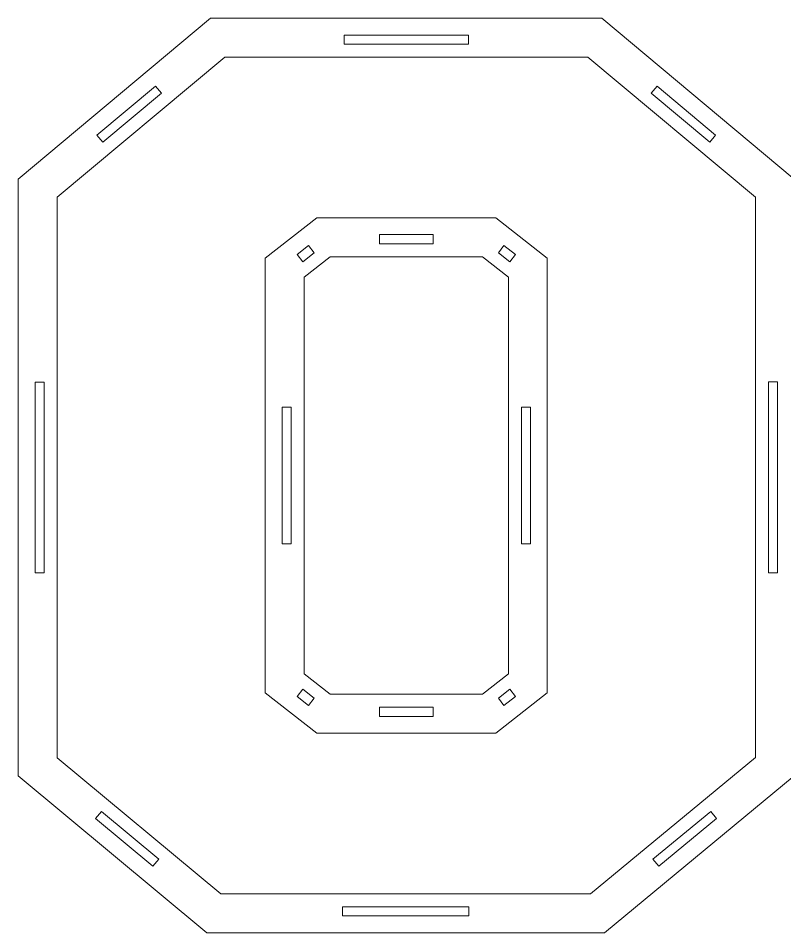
# Model space of a CAD drawing. Header units: centimetres. Extents: x -158 to 228, y -202 to 254.
# Drawn here: x -135.73 to -110.58, y 60.5 to 90.5 of the extents above; entities that cross this region are included whole.
import ezdxf

# ---------------------------------------------------------------- set-up
doc = ezdxf.new("R2010")
doc.units = ezdxf.units.CM
doc.header["$MEASUREMENT"] = 0
doc.layers.add('Capa 1', color=7, linetype='Continuous')

msp = doc.modelspace()

# ---------------------------------------------------------------- linework, layer by layer
at = {"layer": 'Capa 1', "color": 1, "lineweight": 9}
for points, knots in [([(-110.26946, 85.22672), (-110.26946, 85.22672), (-110.26946, 65.64463), (-110.26946, 65.64463), (-110.26946, 65.64463), (-116.49423, 60.50055), (-116.49423, 60.50055), (-116.49423, 60.50055), (-129.54896, 60.50055), (-129.54896, 60.50055), (-129.54896, 60.50055), (-135.7305, 65.64463), (-135.7305, 65.64463), (-135.7305, 65.64463), (-135.7305, 85.22672), (-135.7305, 85.22672), (-135.7305, 85.22672), (-129.41928, 90.50049), (-129.41928, 90.50049), (-129.41928, 90.50049), (-116.58069, 90.50049), (-116.58069, 90.50049), (-116.58069, 90.50049), (-110.26946, 85.22672), (-110.26946, 85.22672)], [0, 0, 0, 0, 0.125, 0.125, 0.125, 0.25, 0.25, 0.25, 0.375, 0.375, 0.375, 0.5, 0.5, 0.5, 0.625, 0.625, 0.625, 0.75, 0.75, 0.75, 0.875, 0.875, 0.875, 1, 1, 1, 1]), ([(-125.03713, 89.65196), (-125.03713, 89.65196), (-120.96284, 89.65196), (-120.96284, 89.65196), (-120.96284, 89.65196), (-120.96284, 89.95196), (-120.96284, 89.95196), (-120.96284, 89.95196), (-125.03713, 89.95196), (-125.03713, 89.95196), (-125.03713, 89.95196), (-125.03713, 89.65196), (-125.03713, 89.65196)], [0, 0, 0, 0, 0.25, 0.25, 0.25, 0.5, 0.5, 0.5, 0.75, 0.75, 0.75, 1, 1, 1, 1]), ([(-111.54225, 84.63162), (-111.54225, 84.63162), (-117.04247, 89.2277), (-117.04247, 89.2277), (-117.04247, 89.2277), (-128.9575, 89.2277), (-128.9575, 89.2277), (-128.9575, 89.2277), (-134.45771, 84.63162), (-134.45771, 84.63162), (-134.45771, 84.63162), (-134.45771, 66.24131), (-134.45771, 66.24131), (-134.45771, 66.24131), (-129.08864, 61.77334), (-129.08864, 61.77334), (-129.08864, 61.77334), (-116.95209, 61.77334), (-116.95209, 61.77334), (-116.95209, 61.77334), (-111.54225, 66.24397), (-111.54225, 66.24397), (-111.54225, 66.24397), (-111.54225, 84.63162), (-111.54225, 84.63162)], [0, 0, 0, 0, 0.125, 0.125, 0.125, 0.25, 0.25, 0.25, 0.375, 0.375, 0.375, 0.5, 0.5, 0.5, 0.625, 0.625, 0.625, 0.75, 0.75, 0.75, 0.875, 0.875, 0.875, 1, 1, 1, 1]), ([(-132.95845, 86.43731), (-132.95845, 86.43731), (-131.03494, 88.04464), (-131.03494, 88.04464), (-131.03494, 88.04464), (-131.2273, 88.27484), (-131.2273, 88.27484), (-131.2273, 88.27484), (-133.15082, 86.66752), (-133.15082, 86.66752), (-133.15082, 86.66752), (-132.95845, 86.43731), (-132.95845, 86.43731)], [0, 0, 0, 0, 0.25, 0.25, 0.25, 0.5, 0.5, 0.5, 0.75, 0.75, 0.75, 1, 1, 1, 1]), ([(-114.96503, 88.04464), (-114.96503, 88.04464), (-113.04151, 86.43731), (-113.04151, 86.43731), (-113.04151, 86.43731), (-112.84914, 86.66752), (-112.84914, 86.66752), (-112.84914, 86.66752), (-114.77266, 88.27484), (-114.77266, 88.27484), (-114.77266, 88.27484), (-114.96503, 88.04464), (-114.96503, 88.04464)], [0, 0, 0, 0, 0.25, 0.25, 0.25, 0.5, 0.5, 0.5, 0.75, 0.75, 0.75, 1, 1, 1, 1]), ([(-127.62562, 68.36575), (-127.62562, 68.36575), (-127.62562, 82.63529), (-127.62562, 82.63529), (-127.62562, 82.63529), (-125.93297, 83.9518), (-125.93297, 83.9518), (-125.93297, 83.9518), (-120.067, 83.9518), (-120.067, 83.9518), (-120.067, 83.9518), (-118.37434, 82.63529), (-118.37434, 82.63529), (-118.37434, 82.63529), (-118.37434, 68.36575), (-118.37434, 68.36575), (-118.37434, 68.36575), (-120.067, 67.04924), (-120.067, 67.04924), (-120.067, 67.04924), (-125.93297, 67.04924), (-125.93297, 67.04924), (-125.93297, 67.04924), (-127.62562, 68.36575), (-127.62562, 68.36575)], [0, 0, 0, 0, 0.125, 0.125, 0.125, 0.25, 0.25, 0.25, 0.375, 0.375, 0.375, 0.5, 0.5, 0.5, 0.625, 0.625, 0.625, 0.75, 0.75, 0.75, 0.875, 0.875, 0.875, 1, 1, 1, 1]), ([(-123.8806, 83.10327), (-123.8806, 83.10327), (-122.11937, 83.10327), (-122.11937, 83.10327), (-122.11937, 83.10327), (-122.11937, 83.40327), (-122.11937, 83.40327), (-122.11937, 83.40327), (-123.8806, 83.40327), (-123.8806, 83.40327), (-123.8806, 83.40327), (-123.8806, 83.10327), (-123.8806, 83.10327)], [0, 0, 0, 0, 0.25, 0.25, 0.25, 0.5, 0.5, 0.5, 0.75, 0.75, 0.75, 1, 1, 1, 1]), ([(-126.39867, 82.51462), (-126.39867, 82.51462), (-126.02025, 82.80894), (-126.02025, 82.80894), (-126.02025, 82.80894), (-126.20443, 83.04575), (-126.20443, 83.04575), (-126.20443, 83.04575), (-126.58285, 82.75142), (-126.58285, 82.75142), (-126.58285, 82.75142), (-126.39867, 82.51462), (-126.39867, 82.51462)], [0, 0, 0, 0, 0.25, 0.25, 0.25, 0.5, 0.5, 0.5, 0.75, 0.75, 0.75, 1, 1, 1, 1]), ([(-119.97972, 82.80894), (-119.97972, 82.80894), (-119.60129, 82.51462), (-119.60129, 82.51462), (-119.60129, 82.51462), (-119.41711, 82.75142), (-119.41711, 82.75142), (-119.41711, 82.75142), (-119.79554, 83.04575), (-119.79554, 83.04575), (-119.79554, 83.04575), (-119.97972, 82.80894), (-119.97972, 82.80894)], [0, 0, 0, 0, 0.25, 0.25, 0.25, 0.5, 0.5, 0.5, 0.75, 0.75, 0.75, 1, 1, 1, 1]), ([(-126.35283, 68.98825), (-126.35283, 68.98825), (-125.49626, 68.32203), (-125.49626, 68.32203), (-125.49626, 68.32203), (-120.5037, 68.32203), (-120.5037, 68.32203), (-120.5037, 68.32203), (-119.64713, 68.98825), (-119.64713, 68.98825), (-119.64713, 68.98825), (-119.64713, 82.01279), (-119.64713, 82.01279), (-119.64713, 82.01279), (-120.5037, 82.67901), (-120.5037, 82.67901), (-120.5037, 82.67901), (-125.49626, 82.67901), (-125.49626, 82.67901), (-125.49626, 82.67901), (-126.35283, 82.01279), (-126.35283, 82.01279), (-126.35283, 82.01279), (-126.35283, 68.98825), (-126.35283, 68.98825)], [0, 0, 0, 0, 0.125, 0.125, 0.125, 0.25, 0.25, 0.25, 0.375, 0.375, 0.375, 0.5, 0.5, 0.5, 0.625, 0.625, 0.625, 0.75, 0.75, 0.75, 0.875, 0.875, 0.875, 1, 1, 1, 1]), ([(-134.88197, 72.30494), (-134.88197, 72.30494), (-134.88197, 78.56747), (-134.88197, 78.56747), (-134.88197, 78.56747), (-135.18197, 78.56747), (-135.18197, 78.56747), (-135.18197, 78.56747), (-135.18197, 72.30494), (-135.18197, 72.30494), (-135.18197, 72.30494), (-134.88197, 72.30494), (-134.88197, 72.30494)], [0, 0, 0, 0, 0.25, 0.25, 0.25, 0.5, 0.5, 0.5, 0.75, 0.75, 0.75, 1, 1, 1, 1]), ([(-111.11799, 78.56806), (-111.11799, 78.56806), (-111.11799, 72.30612), (-111.11799, 72.30612), (-111.11799, 72.30612), (-110.81799, 72.30612), (-110.81799, 72.30612), (-110.81799, 72.30612), (-110.81799, 78.56806), (-110.81799, 78.56806), (-110.81799, 78.56806), (-111.11799, 78.56806), (-111.11799, 78.56806)], [0, 0, 0, 0, 0.25, 0.25, 0.25, 0.5, 0.5, 0.5, 0.75, 0.75, 0.75, 1, 1, 1, 1]), ([(-126.77709, 73.2606), (-126.77709, 73.2606), (-126.77709, 77.74044), (-126.77709, 77.74044), (-126.77709, 77.74044), (-127.07709, 77.74044), (-127.07709, 77.74044), (-127.07709, 77.74044), (-127.07709, 73.2606), (-127.07709, 73.2606), (-127.07709, 73.2606), (-126.77709, 73.2606), (-126.77709, 73.2606)], [0, 0, 0, 0, 0.25, 0.25, 0.25, 0.5, 0.5, 0.5, 0.75, 0.75, 0.75, 1, 1, 1, 1]), ([(-119.22287, 77.74044), (-119.22287, 77.74044), (-119.22287, 73.2606), (-119.22287, 73.2606), (-119.22287, 73.2606), (-118.92287, 73.2606), (-118.92287, 73.2606), (-118.92287, 73.2606), (-118.92287, 77.74044), (-118.92287, 77.74044), (-118.92287, 77.74044), (-119.22287, 77.74044), (-119.22287, 77.74044)], [0, 0, 0, 0, 0.25, 0.25, 0.25, 0.5, 0.5, 0.5, 0.75, 0.75, 0.75, 1, 1, 1, 1]), ([(-126.02025, 68.1921), (-126.02025, 68.1921), (-126.39867, 68.48642), (-126.39867, 68.48642), (-126.39867, 68.48642), (-126.58285, 68.24962), (-126.58285, 68.24962), (-126.58285, 68.24962), (-126.20443, 67.95529), (-126.20443, 67.95529), (-126.20443, 67.95529), (-126.02025, 68.1921), (-126.02025, 68.1921)], [0, 0, 0, 0, 0.25, 0.25, 0.25, 0.5, 0.5, 0.5, 0.75, 0.75, 0.75, 1, 1, 1, 1]), ([(-119.60129, 68.48642), (-119.60129, 68.48642), (-119.97972, 68.1921), (-119.97972, 68.1921), (-119.97972, 68.1921), (-119.79554, 67.95529), (-119.79554, 67.95529), (-119.79554, 67.95529), (-119.41711, 68.24962), (-119.41711, 68.24962), (-119.41711, 68.24962), (-119.60129, 68.48642), (-119.60129, 68.48642)], [0, 0, 0, 0, 0.25, 0.25, 0.25, 0.5, 0.5, 0.5, 0.75, 0.75, 0.75, 1, 1, 1, 1]), ([(-122.11937, 67.89777), (-122.11937, 67.89777), (-123.8806, 67.89777), (-123.8806, 67.89777), (-123.8806, 67.89777), (-123.8806, 67.59777), (-123.8806, 67.59777), (-123.8806, 67.59777), (-122.11937, 67.59777), (-122.11937, 67.59777), (-122.11937, 67.59777), (-122.11937, 67.89777), (-122.11937, 67.89777)], [0, 0, 0, 0, 0.25, 0.25, 0.25, 0.5, 0.5, 0.5, 0.75, 0.75, 0.75, 1, 1, 1, 1]), ([(-131.12204, 62.91353), (-131.12204, 62.91353), (-133.00201, 64.47797), (-133.00201, 64.47797), (-133.00201, 64.47797), (-133.1939, 64.24737), (-133.1939, 64.24737), (-133.1939, 64.24737), (-131.31394, 62.68293), (-131.31394, 62.68293), (-131.31394, 62.68293), (-131.12204, 62.91353), (-131.12204, 62.91353)], [0, 0, 0, 0, 0.25, 0.25, 0.25, 0.5, 0.5, 0.5, 0.75, 0.75, 0.75, 1, 1, 1, 1]), ([(-113.01182, 64.47915), (-113.01182, 64.47915), (-114.90564, 62.91412), (-114.90564, 62.91412), (-114.90564, 62.91412), (-114.71454, 62.68286), (-114.71454, 62.68286), (-114.71454, 62.68286), (-112.82071, 64.2479), (-112.82071, 64.2479), (-112.82071, 64.2479), (-113.01182, 64.47915), (-113.01182, 64.47915)], [0, 0, 0, 0, 0.25, 0.25, 0.25, 0.5, 0.5, 0.5, 0.75, 0.75, 0.75, 1, 1, 1, 1]), ([(-120.94701, 61.34908), (-120.94701, 61.34908), (-125.09454, 61.34908), (-125.09454, 61.34908), (-125.09454, 61.34908), (-125.09454, 61.04908), (-125.09454, 61.04908), (-125.09454, 61.04908), (-120.94701, 61.04908), (-120.94701, 61.04908), (-120.94701, 61.04908), (-120.94701, 61.34908), (-120.94701, 61.34908)], [0, 0, 0, 0, 0.25, 0.25, 0.25, 0.5, 0.5, 0.5, 0.75, 0.75, 0.75, 1, 1, 1, 1])]:
    msp.add_open_spline(points, degree=3, knots=knots, dxfattribs=at)

doc.saveas('drawing.dxf')
